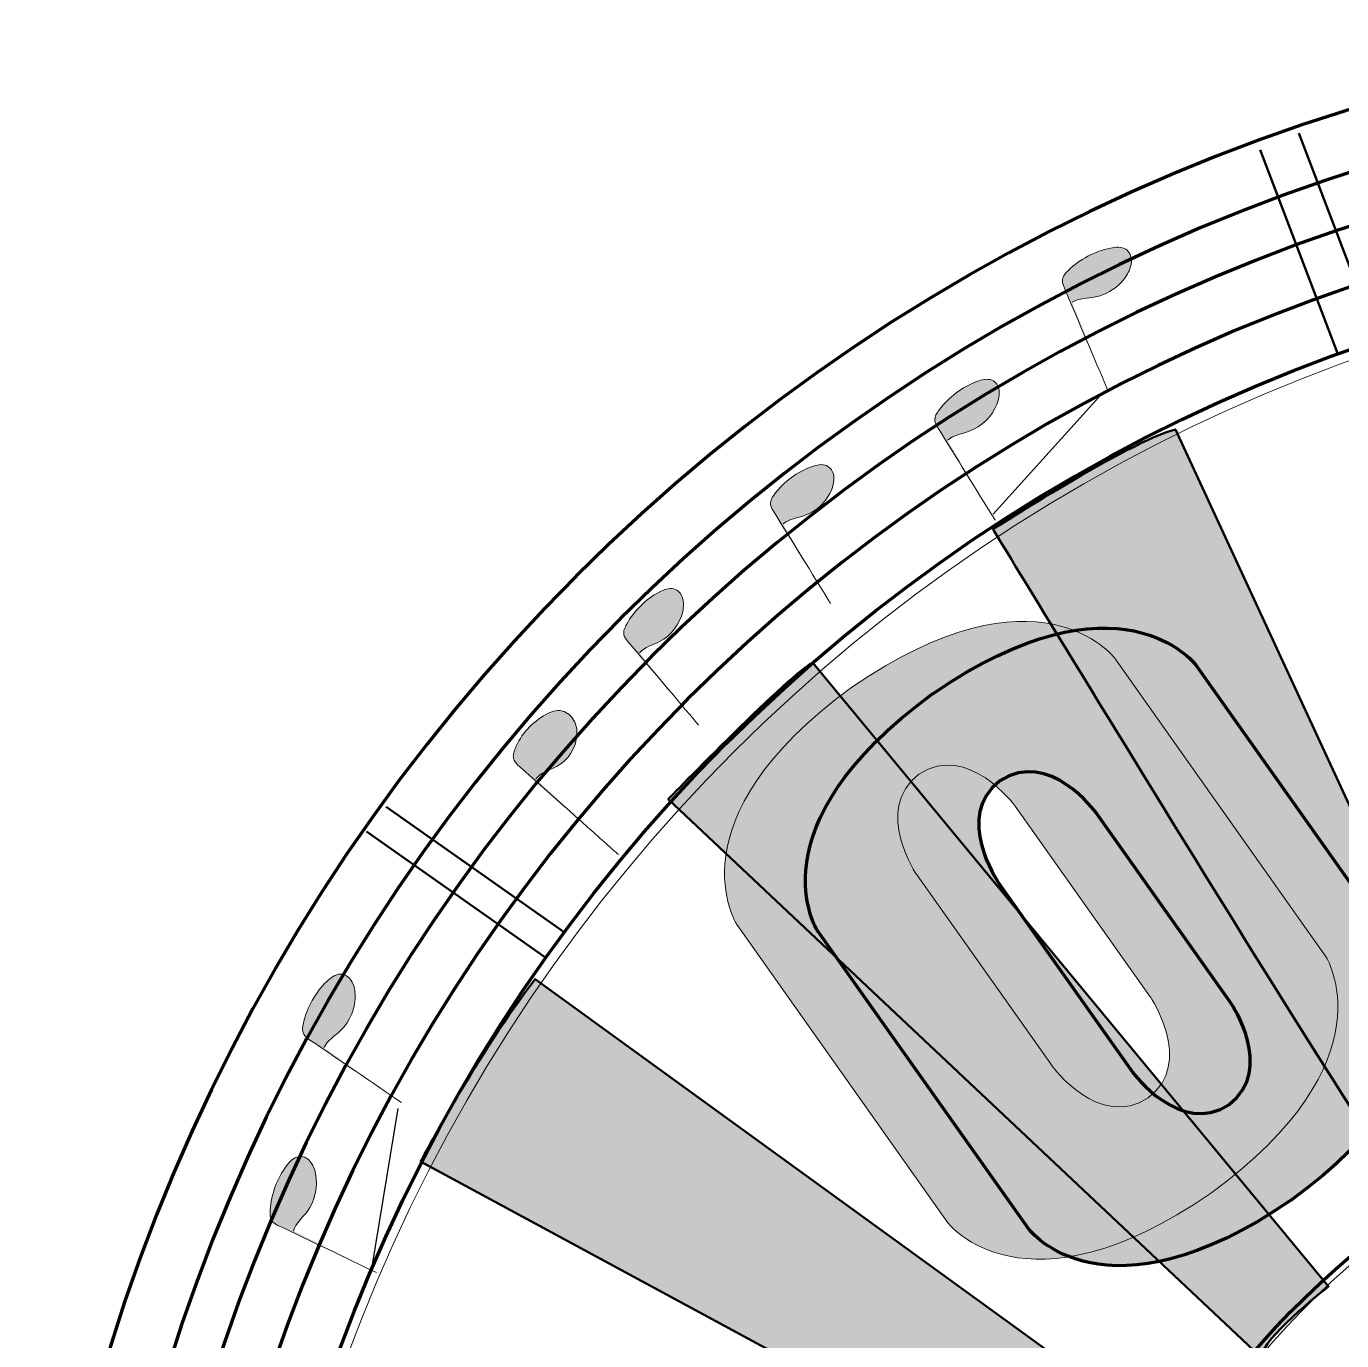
# Model space of a CAD drawing. Header units: inches. Extents: x 0.49 to 8.27, y -9.2 to -1.24.
# Drawn here: x 0.501 to 3.206, y -3.943 to -1.239 of the extents above; entities that cross this region are included whole.
import ezdxf

# ---------------------------------------------------------------- set-up
doc = ezdxf.new("R2010")
doc.units = ezdxf.units.IN
doc.header["$MEASUREMENT"] = 0
doc.layers.add('Coaster OPML design', color=7, linetype='Continuous', lineweight=0)

# ---------------------------------------------------------------- blocks, each defined once
blk = doc.blocks.new('Block_6')
at = {"layer": 'Coaster OPML design', "true_color": 0x280f11, "transparency": 33554687}
h = blk.add_hatch(color=248, dxfattribs=at)
h.dxf.hatch_style = 2
edge = h.paths.add_edge_path()
edge.add_spline(control_points=[(2.7252, -1.9887), (2.6952, -1.9179), (2.6652, -1.8471), (2.6351, -1.7762), (2.6332, -1.7716), (2.6312, -1.7668), (2.6316, -1.7616), (2.6323, -1.7539), (2.6381, -1.7472), (2.6439, -1.7415), (2.6678, -1.7184), (2.6985, -1.7021), (2.7303, -1.6957), (2.7413, -1.6935), (2.7533, -1.6927), (2.7621, -1.6982), (2.7697, -1.7031), (2.7737, -1.7122), (2.7737, -1.7216), (2.7737, -1.7309), (2.7702, -1.7403), (2.7654, -1.7489), (2.7518, -1.7728), (2.7265, -1.7909), (2.6997, -1.7961), (2.6835, -1.7992), (2.666, -1.7981), (2.6518, -1.8072)], knot_values=[0, 0, 0, 0, 1, 1, 1, 2, 2, 2, 3, 3, 3, 4, 4, 4, 5, 5, 5, 6, 6, 6, 7, 7, 7, 8, 8, 8, 9, 9, 9, 9], degree=3, periodic=0)
edge.add_line((2.6518, -1.8072), (2.7252, -1.9887))
h = blk.add_hatch(color=248, dxfattribs=at)
h.dxf.hatch_style = 2
edge = h.paths.add_edge_path()
edge.add_spline(control_points=[(2.4931, -2.2552), (2.4536, -2.1914), (2.4142, -2.1275), (2.3747, -2.0637), (2.3722, -2.0596), (2.3695, -2.0552), (2.3692, -2.0501), (2.3688, -2.0425), (2.3734, -2.035), (2.3783, -2.0285), (2.3981, -2.0022), (2.4256, -1.9815), (2.4556, -1.9702), (2.4659, -1.9662), (2.4774, -1.9635), (2.4868, -1.9674), (2.4949, -1.9708), (2.5001, -1.9791), (2.5014, -1.9882), (2.5028, -1.9972), (2.5008, -2.0069), (2.4973, -2.016), (2.4875, -2.0414), (2.4657, -2.0631), (2.4403, -2.0725), (2.425, -2.0781), (2.4079, -2.0799), (2.3954, -2.091)], knot_values=[0, 0, 0, 0, 1, 1, 1, 2, 2, 2, 3, 3, 3, 4, 4, 4, 5, 5, 5, 6, 6, 6, 7, 7, 7, 8, 8, 8, 9, 9, 9, 9], degree=3, periodic=0)
edge.add_line((2.3954, -2.091), (2.4931, -2.2552))
at = {"layer": 'Coaster OPML design', "true_color": 0x764422, "transparency": 33554687}
h = blk.add_hatch(color=17, dxfattribs=at)
h.dxf.hatch_style = 2
edge = h.paths.add_edge_path()
edge.add_spline(control_points=[(3.5489, -3.5495), (3.5489, -3.5495), (3.3789, -3.6439), (3.3662, -3.6697), (3.3535, -3.6956), (2.489, -2.2741), (2.489, -2.2741), (2.489, -2.2741), (2.7665, -2.0945), (2.8641, -2.0686), (2.8641, -2.0686), (3.5489, -3.5495), (3.5489, -3.5495)], knot_values=[0, 0, 0, 0, 1, 1, 1, 2, 2, 2, 3, 3, 3, 4, 4, 4, 4], degree=3, periodic=0)
at = {"layer": 'Coaster OPML design', "true_color": 0x280f11, "transparency": 33554687}
h = blk.add_hatch(color=248, dxfattribs=at)
h.dxf.hatch_style = 2
edge = h.paths.add_edge_path()
edge.add_spline(control_points=[(2.1549, -2.4266), (2.1156, -2.363), (2.0763, -2.2993), (2.0369, -2.2357), (2.0344, -2.2316), (2.0318, -2.2272), (2.0314, -2.2222), (2.0309, -2.2148), (2.0354, -2.2075), (2.0402, -2.2012), (2.0596, -2.1757), (2.0865, -2.1558), (2.116, -2.1453), (2.1262, -2.1416), (2.1375, -2.1391), (2.1468, -2.1432), (2.1548, -2.1468), (2.16, -2.155), (2.1614, -2.1639), (2.1628, -2.1729), (2.1609, -2.1824), (2.1575, -2.1913), (2.148, -2.2161), (2.1266, -2.237), (2.1017, -2.2457), (2.0867, -2.2509), (2.0698, -2.2523), (2.0575, -2.263)], knot_values=[0, 0, 0, 0, 1, 1, 1, 2, 2, 2, 3, 3, 3, 4, 4, 4, 5, 5, 5, 6, 6, 6, 7, 7, 7, 8, 8, 8, 9, 9, 9, 9], degree=3, periodic=0)
edge.add_line((2.0575, -2.263), (2.1549, -2.4266))
at = {"layer": 'Coaster OPML design', "true_color": 0x2b1113, "transparency": 33554687}
h = blk.add_hatch(color=248, dxfattribs=at)
h.dxf.hatch_style = 2
edge = h.paths.add_edge_path()
edge.add_spline(control_points=[(2.8122, -3.2359), (2.8122, -3.2359), (2.9043, -3.3706), (2.8082, -3.4438), (2.8082, -3.4438), (2.8082, -3.4438), (2.8082, -3.4438), (2.8082, -3.4438), (2.8082, -3.4438), (2.8082, -3.4438), (2.8082, -3.4438), (2.8082, -3.4438), (2.8082, -3.4438), (2.7073, -3.5101), (2.6108, -3.3785), (2.6108, -3.3785), (2.6108, -3.3785), (2.6104, -3.3779), (2.6104, -3.3779), (2.6104, -3.3779), (2.3328, -2.9858), (2.3328, -2.9858), (2.3328, -2.9858), (2.2408, -2.8511), (2.3368, -2.7779), (2.3368, -2.7779), (2.3368, -2.7779), (2.3368, -2.7779), (2.3368, -2.7779), (2.3369, -2.7779), (2.3369, -2.7779), (2.3369, -2.7779), (2.3369, -2.7779), (2.3368, -2.7779), (2.4378, -2.7116), (2.5342, -2.8432), (2.5342, -2.8432), (2.5342, -2.8432), (2.5346, -2.8438), (2.5346, -2.8438), (2.5346, -2.8438), (2.8122, -3.2359), (2.8122, -3.2359)], knot_values=[0, 0, 0, 0, 1, 1, 1, 2, 2, 2, 3, 3, 3, 4, 4, 4, 5, 5, 5, 6, 6, 6, 7, 7, 7, 8, 8, 8, 9, 9, 9, 10, 10, 10, 11, 11, 11, 12, 12, 12, 13, 13, 13, 14, 14, 14, 14], degree=3, periodic=0)
edge = h.paths.add_edge_path()
edge.add_spline(control_points=[(2.7381, -2.5378), (2.7381, -2.5378), (2.5823, -2.3355), (2.1988, -2.5989), (2.1988, -2.5989), (2.199, -2.5987), (2.199, -2.5987), (1.8231, -2.8728), (1.9621, -3.0871), (1.9621, -3.0871), (1.9621, -3.0871), (2.3963, -3.7005), (2.3963, -3.7005), (2.3963, -3.7005), (2.3969, -3.7013), (2.3969, -3.7013), (2.3969, -3.7013), (2.5528, -3.9036), (2.9363, -3.6402), (2.9363, -3.6402), (2.936, -3.6404), (2.936, -3.6404), (3.3119, -3.3663), (3.1729, -3.1521), (3.1729, -3.1521), (3.1729, -3.1521), (2.7387, -2.5387), (2.7387, -2.5387), (2.7387, -2.5387), (2.7381, -2.5378), (2.7381, -2.5378)], knot_values=[0, 0, 0, 0, 1, 1, 1, 2, 2, 2, 3, 3, 3, 4, 4, 4, 5, 5, 5, 6, 6, 6, 7, 7, 7, 8, 8, 8, 9, 9, 9, 10, 10, 10, 10], degree=3, periodic=0)
at = {"layer": 'Coaster OPML design', "true_color": 0xfad309, "transparency": 33554687}
h = blk.add_hatch(color=40, dxfattribs=at)
h.dxf.hatch_style = 2
edge = h.paths.add_edge_path()
edge.add_spline(control_points=[(2.9785, -3.2494), (2.9785, -3.2494), (3.0706, -3.384), (2.9746, -3.4572), (2.9746, -3.4572), (2.9746, -3.4572), (2.9746, -3.4572), (2.9746, -3.4572), (2.9745, -3.4573), (2.9745, -3.4573), (2.9745, -3.4572), (2.9745, -3.4572), (2.9746, -3.4572), (2.8736, -3.5235), (2.7771, -3.3919), (2.7771, -3.3919), (2.7771, -3.3919), (2.7767, -3.3914), (2.7767, -3.3914), (2.7767, -3.3914), (2.4992, -2.9992), (2.4992, -2.9992), (2.4992, -2.9992), (2.4071, -2.8646), (2.5032, -2.7914), (2.5032, -2.7914), (2.5032, -2.7914), (2.5032, -2.7914), (2.5032, -2.7914), (2.5032, -2.7913), (2.5032, -2.7913), (2.5032, -2.7913), (2.5032, -2.7914), (2.5032, -2.7914), (2.6041, -2.725), (2.7006, -2.8567), (2.7006, -2.8567), (2.7006, -2.8567), (2.701, -2.8572), (2.701, -2.8572), (2.701, -2.8572), (2.9785, -3.2494), (2.9785, -3.2494)], knot_values=[0, 0, 0, 0, 1, 1, 1, 2, 2, 2, 3, 3, 3, 4, 4, 4, 5, 5, 5, 6, 6, 6, 7, 7, 7, 8, 8, 8, 9, 9, 9, 10, 10, 10, 11, 11, 11, 12, 12, 12, 13, 13, 13, 14, 14, 14, 14], degree=3, periodic=0)
edge = h.paths.add_edge_path()
edge.add_spline(control_points=[(2.9044, -2.5513), (2.9044, -2.5513), (2.7486, -2.349), (2.3651, -2.6124), (2.3651, -2.6124), (2.3654, -2.6122), (2.3654, -2.6122), (1.9895, -2.8863), (2.1285, -3.1005), (2.1285, -3.1005), (2.1285, -3.1005), (2.5626, -3.7139), (2.5626, -3.7139), (2.5626, -3.7139), (2.5633, -3.7148), (2.5633, -3.7148), (2.5633, -3.7148), (2.7191, -3.9171), (3.1026, -3.6537), (3.1026, -3.6537), (3.1023, -3.6539), (3.1023, -3.6539), (3.4782, -3.3798), (3.3392, -3.1655), (3.3392, -3.1655), (3.3392, -3.1655), (2.9051, -2.5521), (2.9051, -2.5521), (2.9051, -2.5521), (2.9044, -2.5513), (2.9044, -2.5513)], knot_values=[0, 0, 0, 0, 1, 1, 1, 2, 2, 2, 3, 3, 3, 4, 4, 4, 5, 5, 5, 6, 6, 6, 7, 7, 7, 8, 8, 8, 9, 9, 9, 10, 10, 10, 10], degree=3, periodic=0)
at = {"layer": 'Coaster OPML design', "true_color": 0x280f11, "transparency": 33554687}
h = blk.add_hatch(color=248, dxfattribs=at)
h.dxf.hatch_style = 2
edge = h.paths.add_edge_path()
edge.add_spline(control_points=[(1.8837, -2.677), (1.835, -2.6194), (1.7863, -2.5618), (1.7376, -2.5042), (1.7345, -2.5004), (1.7312, -2.4965), (1.7301, -2.4915), (1.7285, -2.4842), (1.7319, -2.4763), (1.7357, -2.4694), (1.7511, -2.4414), (1.775, -2.4178), (1.8027, -2.4032), (1.8123, -2.3982), (1.8232, -2.3941), (1.833, -2.3968), (1.8415, -2.3992), (1.8479, -2.4067), (1.8506, -2.4153), (1.8534, -2.424), (1.8529, -2.4337), (1.8509, -2.443), (1.8452, -2.469), (1.827, -2.4928), (1.8035, -2.5049), (1.7894, -2.5122), (1.7728, -2.516), (1.7622, -2.5284)], knot_values=[0, 0, 0, 0, 1, 1, 1, 2, 2, 2, 3, 3, 3, 4, 4, 4, 5, 5, 5, 6, 6, 6, 7, 7, 7, 8, 8, 8, 9, 9, 9, 9], degree=3, periodic=0)
edge.add_line((1.7622, -2.5284), (1.8837, -2.677))
at = {"layer": 'Coaster OPML design', "true_color": 0x764422, "transparency": 33554687}
h = blk.add_hatch(color=17, dxfattribs=at)
h.dxf.hatch_style = 2
edge = h.paths.add_edge_path()
edge.add_spline(control_points=[(3.0367, -3.9742), (3.0367, -3.9742), (1.8212, -2.8291), (1.8212, -2.8291), (1.8212, -2.8291), (2.0814, -2.5612), (2.1184, -2.5489), (2.1184, -2.5489), (3.1791, -3.8314), (3.1791, -3.8314), (3.1791, -3.8314), (3.0579, -3.9262), (3.0433, -3.9675), (3.0433, -3.9675), (3.0367, -3.9742), (3.0367, -3.9742)], knot_values=[0, 0, 0, 0, 1, 1, 1, 2, 2, 2, 3, 3, 3, 4, 4, 4, 5, 5, 5, 5], degree=3, periodic=0)
at = {"layer": 'Coaster OPML design', "true_color": 0x280f11, "transparency": 33554687}
h = blk.add_hatch(color=248, dxfattribs=at)
h.dxf.hatch_style = 2
edge = h.paths.add_edge_path()
edge.add_spline(control_points=[(1.7188, -2.9433), (1.651, -2.8829), (1.5833, -2.8226), (1.5155, -2.7622), (1.5111, -2.7583), (1.5065, -2.7542), (1.5043, -2.7489), (1.5009, -2.7412), (1.5032, -2.7329), (1.5062, -2.7256), (1.5182, -2.6958), (1.5408, -2.6707), (1.5698, -2.655), (1.5797, -2.6496), (1.5914, -2.6451), (1.6033, -2.6479), (1.6136, -2.6504), (1.6224, -2.6582), (1.6273, -2.6673), (1.6323, -2.6764), (1.6337, -2.6867), (1.6333, -2.6965), (1.6321, -2.724), (1.616, -2.7493), (1.5915, -2.7623), (1.5767, -2.7702), (1.5584, -2.7744), (1.5487, -2.7875)], knot_values=[0, 0, 0, 0, 1, 1, 1, 2, 2, 2, 3, 3, 3, 4, 4, 4, 5, 5, 5, 6, 6, 6, 7, 7, 7, 8, 8, 8, 9, 9, 9, 9], degree=3, periodic=0)
edge.add_line((1.5487, -2.7875), (1.7188, -2.9433))
h = blk.add_hatch(color=248, dxfattribs=at)
h.dxf.hatch_style = 2
edge = h.paths.add_edge_path()
edge.add_spline(control_points=[(1.273, -3.4535), (1.2095, -3.4101), (1.146, -3.3667), (1.0824, -3.3233), (1.0783, -3.3205), (1.074, -3.3175), (1.0716, -3.3129), (1.068, -3.3061), (1.0692, -3.2973), (1.0711, -3.2893), (1.0786, -3.257), (1.0957, -3.2267), (1.119, -3.2042), (1.1271, -3.1964), (1.1367, -3.1892), (1.1471, -3.1891), (1.1562, -3.189), (1.1644, -3.1946), (1.1695, -3.2025), (1.1745, -3.2103), (1.1767, -3.2201), (1.1772, -3.2299), (1.1787, -3.2574), (1.1673, -3.2863), (1.1475, -3.3051), (1.1355, -3.3165), (1.1202, -3.325), (1.1131, -3.3404)], knot_values=[0, 0, 0, 0, 1, 1, 1, 2, 2, 2, 3, 3, 3, 4, 4, 4, 5, 5, 5, 6, 6, 6, 7, 7, 7, 8, 8, 8, 9, 9, 9, 9], degree=3, periodic=0)
edge.add_line((1.1131, -3.3404), (1.273, -3.4535))
at = {"layer": 'Coaster OPML design', "true_color": 0x764422, "transparency": 33554687}
h = blk.add_hatch(color=17, dxfattribs=at)
h.dxf.hatch_style = 2
edge = h.paths.add_edge_path()
edge.add_spline(control_points=[(2.7784, -4.3676), (2.7784, -4.3676), (1.312, -3.5747), (1.312, -3.5747), (1.312, -3.5747), (1.4321, -3.3483), (1.5476, -3.1994), (1.5476, -3.1994), (2.8812, -4.167), (2.8812, -4.167), (2.8812, -4.167), (2.807, -4.3128), (2.7891, -4.3583), (2.7891, -4.3583), (2.7784, -4.3676), (2.7784, -4.3676)], knot_values=[0, 0, 0, 0, 1, 1, 1, 2, 2, 2, 3, 3, 3, 4, 4, 4, 5, 5, 5, 5], degree=3, periodic=0)
at = {"layer": 'Coaster OPML design', "true_color": 0x280f11, "transparency": 33554687}
h = blk.add_hatch(color=248, dxfattribs=at)
h.dxf.hatch_style = 2
edge = h.paths.add_edge_path()
edge.add_spline(control_points=[(1.2216, -3.8032), (1.1539, -3.7708), (1.0863, -3.7383), (1.0186, -3.7059), (1.0142, -3.7038), (1.0096, -3.7016), (1.0066, -3.6974), (1.0021, -3.6913), (1.002, -3.6825), (1.0026, -3.6744), (1.005, -3.6416), (1.017, -3.6093), (1.0361, -3.5835), (1.0427, -3.5746), (1.0508, -3.5661), (1.0608, -3.5644), (1.0696, -3.5628), (1.0784, -3.567), (1.0844, -3.5739), (1.0904, -3.5808), (1.094, -3.59), (1.096, -3.5996), (1.1015, -3.6262), (1.0948, -3.6563), (1.0785, -3.6778), (1.0687, -3.6909), (1.0553, -3.7016), (1.0507, -3.7177)], knot_values=[0, 0, 0, 0, 1, 1, 1, 2, 2, 2, 3, 3, 3, 4, 4, 4, 5, 5, 5, 6, 6, 6, 7, 7, 7, 8, 8, 8, 9, 9, 9, 9], degree=3, periodic=0)
edge.add_line((1.0507, -3.7177), (1.2216, -3.8032))
at = {"layer": 'Coaster OPML design', "color": 28, "lineweight": 50, "true_color": 0x451813}
for p, q in [((3.1178, -1.4589), (3.2766, -1.8774)), ((3.0384, -1.4933), (3.1972, -1.9117)), ((1.6074, -3.1026), (1.2415, -2.8449)), ((1.5669, -3.1533), (1.201, -2.8955))]:
    blk.add_line(p, q, dxfattribs=at)
at = {"layer": 'Coaster OPML design', "color": 28, "lineweight": 25, "true_color": 0x451813}
for p, q in [((2.489, -2.243), (2.7127, -1.9953)), ((1.2116, -3.7951), (1.266, -3.4658))]:
    blk.add_line(p, q, dxfattribs=at)
at = {"layer": 'Coaster OPML design', "color": 28, "lineweight": 80, "true_color": 0x401311}
for points, knots in [([(8.0999, -5.8471), (8.1264, -5.8213), (8.208, -5.4141), (8.208, -5.4141), (8.208, -5.4141), (8.2104, -5.4151), (8.2104, -5.4151), (8.2188, -5.3113), (8.223, -5.2063), (8.223, -5.1003), (8.223, -2.968), (6.4944, -1.2394), (4.3621, -1.2394), (2.2298, -1.2394), (0.5012, -2.968), (0.5012, -5.1003), (0.5012, -5.2063), (0.5055, -5.3113), (0.5139, -5.4151), (0.5139, -5.4151), (0.5591, -5.8143), (0.5829, -5.8397)], [0, 0, 0, 0, 1, 1, 1, 2, 2, 2, 3, 3, 3, 4, 4, 4, 5, 5, 5, 6, 6, 6, 7, 7, 7, 7]), ([(8.0167, -5.8428), (8.0414, -5.7889), (8.1122, -5.4151), (8.1122, -5.4151), (8.1203, -5.3142), (8.1245, -5.2123), (8.1245, -5.1094), (8.1245, -3.0384), (6.4456, -1.3595), (4.3746, -1.3595), (2.3037, -1.3595), (0.6248, -3.0384), (0.6248, -5.1094), (0.6248, -5.2123), (0.6289, -5.3142), (0.6371, -5.4151), (0.6371, -5.4151), (0.693, -5.8251), (0.703, -5.8544)], [0, 0, 0, 0, 1, 1, 1, 2, 2, 2, 3, 3, 3, 4, 4, 4, 5, 5, 5, 6, 6, 6, 6]), ([(7.8982, -5.8374), (7.9367, -5.7913), (8.0048, -5.4151), (8.0048, -5.4151), (8.0127, -5.3169), (8.0167, -5.2177), (8.0167, -5.1175), (8.0167, -3.1018), (6.3826, -1.4677), (4.3669, -1.4677), (2.3511, -1.4677), (0.717, -3.1018), (0.717, -5.1175), (0.717, -5.2177), (0.721, -5.3169), (0.729, -5.4151), (0.729, -5.4151), (0.7931, -5.7928), (0.8246, -5.8451)], [0, 0, 0, 0, 1, 1, 1, 2, 2, 2, 3, 3, 3, 4, 4, 4, 5, 5, 5, 6, 6, 6, 6]), ([(7.8073, -5.8528), (7.8274, -5.8013), (7.8896, -5.4151), (7.8896, -5.4151), (7.8973, -5.3199), (7.9012, -5.2237), (7.9012, -5.1266), (7.9012, -3.1722), (6.3169, -1.5879), (4.3625, -1.5879), (2.4082, -1.5879), (0.8239, -3.1722), (0.8239, -5.1266), (0.8239, -5.2237), (0.8278, -5.3199), (0.8355, -5.4151), (0.8355, -5.4151), (0.9363, -5.8467), (0.9501, -5.8544)], [0, 0, 0, 0, 1, 1, 1, 2, 2, 2, 3, 3, 3, 4, 4, 4, 5, 5, 5, 6, 6, 6, 6])]:
    blk.add_open_spline(points, degree=3, knots=knots, dxfattribs=at)
at = {"layer": 'Coaster OPML design', "color": 28, "lineweight": 13, "true_color": 0x451813}
for points in [[(2.7252, -1.9887), (2.6952, -1.9179), (2.6652, -1.8471), (2.6351, -1.7762), (2.6332, -1.7716), (2.6312, -1.7668), (2.6316, -1.7616), (2.6323, -1.7539), (2.6381, -1.7472), (2.6439, -1.7415), (2.6678, -1.7184), (2.6985, -1.7021), (2.7303, -1.6957), (2.7413, -1.6935), (2.7533, -1.6927), (2.7621, -1.6982), (2.7697, -1.7031), (2.7737, -1.7122), (2.7737, -1.7216), (2.7737, -1.7309), (2.7702, -1.7403), (2.7654, -1.7489), (2.7518, -1.7728), (2.7265, -1.7909), (2.6997, -1.7961), (2.6835, -1.7992), (2.666, -1.7981), (2.6518, -1.8072)], [(2.4931, -2.2552), (2.4536, -2.1914), (2.4142, -2.1275), (2.3747, -2.0637), (2.3722, -2.0596), (2.3695, -2.0552), (2.3692, -2.0501), (2.3688, -2.0425), (2.3734, -2.035), (2.3783, -2.0285), (2.3981, -2.0022), (2.4256, -1.9815), (2.4556, -1.9702), (2.4659, -1.9662), (2.4774, -1.9635), (2.4868, -1.9674), (2.4949, -1.9708), (2.5001, -1.9791), (2.5014, -1.9882), (2.5028, -1.9972), (2.5008, -2.0069), (2.4973, -2.016), (2.4875, -2.0414), (2.4657, -2.0631), (2.4403, -2.0725), (2.425, -2.0781), (2.4079, -2.0799), (2.3954, -2.091)], [(2.1549, -2.4266), (2.1156, -2.363), (2.0763, -2.2993), (2.0369, -2.2357), (2.0344, -2.2316), (2.0318, -2.2272), (2.0314, -2.2222), (2.0309, -2.2148), (2.0354, -2.2075), (2.0402, -2.2012), (2.0596, -2.1757), (2.0865, -2.1558), (2.116, -2.1453), (2.1262, -2.1416), (2.1375, -2.1391), (2.1468, -2.1432), (2.1548, -2.1468), (2.16, -2.155), (2.1614, -2.1639), (2.1628, -2.1729), (2.1609, -2.1824), (2.1575, -2.1913), (2.148, -2.2161), (2.1266, -2.237), (2.1017, -2.2457), (2.0867, -2.2509), (2.0698, -2.2523), (2.0575, -2.263)], [(1.8837, -2.677), (1.835, -2.6194), (1.7863, -2.5618), (1.7376, -2.5042), (1.7345, -2.5004), (1.7312, -2.4965), (1.7301, -2.4915), (1.7285, -2.4842), (1.7319, -2.4763), (1.7357, -2.4694), (1.7511, -2.4414), (1.775, -2.4178), (1.8027, -2.4032), (1.8123, -2.3982), (1.8232, -2.3941), (1.833, -2.3968), (1.8415, -2.3992), (1.8479, -2.4067), (1.8506, -2.4153), (1.8534, -2.424), (1.8529, -2.4337), (1.8509, -2.443), (1.8452, -2.469), (1.827, -2.4928), (1.8035, -2.5049), (1.7894, -2.5122), (1.7728, -2.516), (1.7622, -2.5284)], [(1.7188, -2.9433), (1.651, -2.8829), (1.5833, -2.8226), (1.5155, -2.7622), (1.5111, -2.7583), (1.5065, -2.7542), (1.5043, -2.7489), (1.5009, -2.7412), (1.5032, -2.7329), (1.5062, -2.7256), (1.5182, -2.6958), (1.5408, -2.6707), (1.5698, -2.655), (1.5797, -2.6496), (1.5914, -2.6451), (1.6033, -2.6479), (1.6136, -2.6504), (1.6224, -2.6582), (1.6273, -2.6673), (1.6323, -2.6764), (1.6337, -2.6867), (1.6333, -2.6965), (1.6321, -2.724), (1.616, -2.7493), (1.5915, -2.7623), (1.5767, -2.7702), (1.5584, -2.7744), (1.5487, -2.7875)], [(1.273, -3.4535), (1.2095, -3.4101), (1.146, -3.3667), (1.0824, -3.3233), (1.0783, -3.3205), (1.074, -3.3175), (1.0716, -3.3129), (1.068, -3.3061), (1.0692, -3.2973), (1.0711, -3.2893), (1.0786, -3.257), (1.0957, -3.2267), (1.119, -3.2042), (1.1271, -3.1964), (1.1367, -3.1892), (1.1471, -3.1891), (1.1562, -3.189), (1.1644, -3.1946), (1.1695, -3.2025), (1.1745, -3.2103), (1.1767, -3.2201), (1.1772, -3.2299), (1.1787, -3.2574), (1.1673, -3.2863), (1.1475, -3.3051), (1.1355, -3.3165), (1.1202, -3.325), (1.1131, -3.3404)], [(1.2216, -3.8032), (1.1539, -3.7708), (1.0863, -3.7383), (1.0186, -3.7059), (1.0142, -3.7038), (1.0096, -3.7016), (1.0066, -3.6974), (1.0021, -3.6913), (1.002, -3.6825), (1.0026, -3.6744), (1.005, -3.6416), (1.017, -3.6093), (1.0361, -3.5835), (1.0427, -3.5746), (1.0508, -3.5661), (1.0608, -3.5644), (1.0696, -3.5628), (1.0784, -3.567), (1.0844, -3.5739), (1.0904, -3.5808), (1.094, -3.59), (1.096, -3.5996), (1.1015, -3.6262), (1.0948, -3.6563), (1.0785, -3.6778), (1.0687, -3.6909), (1.0553, -3.7016), (1.0507, -3.7177)]]:
    blk.add_open_spline(points, degree=3, knots=[0, 0, 0, 0, 1, 1, 1, 2, 2, 2, 3, 3, 3, 4, 4, 4, 5, 5, 5, 6, 6, 6, 7, 7, 7, 8, 8, 8, 9, 9, 9, 9], dxfattribs=at)
at = {"layer": 'Coaster OPML design', "color": 28, "lineweight": 80, "true_color": 0x451813}
blk.add_open_spline([(1.0132, -5.8614), (0.9638, -5.6293), (0.9378, -5.3885), (0.9378, -5.1416), (0.9378, -3.2463), (2.4704, -1.7099), (4.3611, -1.7099), (6.2517, -1.7099), (7.7843, -3.2463), (7.7843, -5.1416), (7.7843, -5.3867), (7.7587, -5.6258), (7.7099, -5.8564)], degree=3, knots=[0, 0, 0, 0, 1, 1, 1, 2, 2, 2, 3, 3, 3, 4, 4, 4, 4], dxfattribs=at)
at = {"layer": 'Coaster OPML design'}
for points, knots in [([(6.091, -5.4128), (6.1031, -5.3275), (6.1094, -5.2403), (6.1094, -5.1516), (6.1094, -4.1603), (5.3262, -3.3567), (4.3601, -3.3567), (3.394, -3.3567), (2.6108, -4.1603), (2.6108, -5.1516), (2.6108, -5.2403), (2.6171, -5.3275), (2.6292, -5.4128), (2.6292, -5.4128), (0.9618, -5.4134), (0.9618, -5.4134), (0.9555, -5.3287), (0.9523, -5.2432), (0.9523, -5.1569), (0.9523, -3.2619), (2.4885, -1.7257), (4.3835, -1.7257), (6.2785, -1.7257), (7.8147, -3.2619), (7.8147, -5.1569), (7.8147, -5.2429), (7.8115, -5.3283), (7.8053, -5.4128)], [0, 0, 0, 0, 1, 1, 1, 2, 2, 2, 3, 3, 3, 4, 4, 4, 5, 5, 5, 6, 6, 6, 7, 7, 7, 8, 8, 8, 9, 9, 9, 9]), ([(2.7381, -2.5378), (2.7381, -2.5378), (2.5823, -2.3355), (2.1988, -2.5989), (2.1988, -2.5989), (2.199, -2.5987), (2.199, -2.5987), (1.8231, -2.8728), (1.9621, -3.0871), (1.9621, -3.0871), (1.9621, -3.0871), (2.3963, -3.7005), (2.3963, -3.7005), (2.3963, -3.7005), (2.3969, -3.7013), (2.3969, -3.7013), (2.3969, -3.7013), (2.5528, -3.9036), (2.9363, -3.6402), (2.9363, -3.6402), (2.936, -3.6404), (2.936, -3.6404), (3.3119, -3.3663), (3.1729, -3.1521), (3.1729, -3.1521), (3.1729, -3.1521), (2.7387, -2.5387), (2.7387, -2.5387), (2.7387, -2.5387), (2.7381, -2.5378), (2.7381, -2.5378)], [0, 0, 0, 0, 1, 1, 1, 2, 2, 2, 3, 3, 3, 4, 4, 4, 5, 5, 5, 6, 6, 6, 7, 7, 7, 8, 8, 8, 9, 9, 9, 10, 10, 10, 10]), ([(2.8122, -3.2359), (2.8122, -3.2359), (2.9043, -3.3706), (2.8082, -3.4438), (2.8082, -3.4438), (2.8082, -3.4438), (2.8082, -3.4438), (2.8082, -3.4438), (2.8082, -3.4438), (2.8082, -3.4438), (2.8082, -3.4438), (2.8082, -3.4438), (2.8082, -3.4438), (2.7073, -3.5101), (2.6108, -3.3785), (2.6108, -3.3785), (2.6108, -3.3785), (2.6104, -3.3779), (2.6104, -3.3779), (2.6104, -3.3779), (2.3328, -2.9858), (2.3328, -2.9858), (2.3328, -2.9858), (2.2408, -2.8511), (2.3368, -2.7779), (2.3368, -2.7779), (2.3368, -2.7779), (2.3368, -2.7779), (2.3368, -2.7779), (2.3369, -2.7779), (2.3369, -2.7779), (2.3369, -2.7779), (2.3369, -2.7779), (2.3368, -2.7779), (2.4378, -2.7116), (2.5342, -2.8432), (2.5342, -2.8432), (2.5342, -2.8432), (2.5346, -2.8438), (2.5346, -2.8438), (2.5346, -2.8438), (2.8122, -3.2359), (2.8122, -3.2359)], [0, 0, 0, 0, 1, 1, 1, 2, 2, 2, 3, 3, 3, 4, 4, 4, 5, 5, 5, 6, 6, 6, 7, 7, 7, 8, 8, 8, 9, 9, 9, 10, 10, 10, 11, 11, 11, 12, 12, 12, 13, 13, 13, 14, 14, 14, 14])]:
    blk.add_open_spline(points, degree=3, knots=knots, dxfattribs=at)
at = {"layer": 'Coaster OPML design', "color": 19, "lineweight": 50, "true_color": 0x4b221e}
for points, knots in [([(3.5489, -3.5495), (3.5489, -3.5495), (3.3789, -3.6439), (3.3662, -3.6697), (3.3535, -3.6956), (2.489, -2.2741), (2.489, -2.2741), (2.489, -2.2741), (2.7665, -2.0945), (2.8641, -2.0686), (2.8641, -2.0686), (3.5489, -3.5495), (3.5489, -3.5495)], [0, 0, 0, 0, 1, 1, 1, 2, 2, 2, 3, 3, 3, 4, 4, 4, 4]), ([(3.0367, -3.9742), (3.0367, -3.9742), (1.8212, -2.8291), (1.8212, -2.8291), (1.8212, -2.8291), (2.0814, -2.5612), (2.1184, -2.5489), (2.1184, -2.5489), (3.1791, -3.8314), (3.1791, -3.8314), (3.1791, -3.8314), (3.0579, -3.9262), (3.0433, -3.9675), (3.0433, -3.9675), (3.0367, -3.9742), (3.0367, -3.9742)], [0, 0, 0, 0, 1, 1, 1, 2, 2, 2, 3, 3, 3, 4, 4, 4, 5, 5, 5, 5]), ([(2.7784, -4.3676), (2.7784, -4.3676), (1.312, -3.5747), (1.312, -3.5747), (1.312, -3.5747), (1.4321, -3.3483), (1.5476, -3.1994), (1.5476, -3.1994), (2.8812, -4.167), (2.8812, -4.167), (2.8812, -4.167), (2.807, -4.3128), (2.7891, -4.3583), (2.7891, -4.3583), (2.7784, -4.3676), (2.7784, -4.3676)], [0, 0, 0, 0, 1, 1, 1, 2, 2, 2, 3, 3, 3, 4, 4, 4, 5, 5, 5, 5])]:
    blk.add_open_spline(points, degree=3, knots=knots, dxfattribs=at)
at = {"layer": 'Coaster OPML design', "color": 19, "lineweight": 80, "true_color": 0x33141d}
for points, knots in [([(2.9044, -2.5513), (2.9044, -2.5513), (2.7486, -2.349), (2.3651, -2.6124), (2.3651, -2.6124), (2.3654, -2.6122), (2.3654, -2.6122), (1.9895, -2.8863), (2.1285, -3.1005), (2.1285, -3.1005), (2.1285, -3.1005), (2.5626, -3.7139), (2.5626, -3.7139), (2.5626, -3.7139), (2.5633, -3.7148), (2.5633, -3.7148), (2.5633, -3.7148), (2.7191, -3.9171), (3.1026, -3.6537), (3.1026, -3.6537), (3.1023, -3.6539), (3.1023, -3.6539), (3.4782, -3.3798), (3.3392, -3.1655), (3.3392, -3.1655), (3.3392, -3.1655), (2.9051, -2.5521), (2.9051, -2.5521), (2.9051, -2.5521), (2.9044, -2.5513), (2.9044, -2.5513)], [0, 0, 0, 0, 1, 1, 1, 2, 2, 2, 3, 3, 3, 4, 4, 4, 5, 5, 5, 6, 6, 6, 7, 7, 7, 8, 8, 8, 9, 9, 9, 10, 10, 10, 10]), ([(2.9785, -3.2494), (2.9785, -3.2494), (3.0706, -3.384), (2.9746, -3.4572), (2.9746, -3.4572), (2.9746, -3.4572), (2.9746, -3.4572), (2.9746, -3.4572), (2.9745, -3.4573), (2.9745, -3.4573), (2.9745, -3.4572), (2.9745, -3.4572), (2.9746, -3.4572), (2.8736, -3.5235), (2.7771, -3.3919), (2.7771, -3.3919), (2.7771, -3.3919), (2.7767, -3.3914), (2.7767, -3.3914), (2.7767, -3.3914), (2.4992, -2.9992), (2.4992, -2.9992), (2.4992, -2.9992), (2.4071, -2.8646), (2.5032, -2.7914), (2.5032, -2.7914), (2.5032, -2.7914), (2.5032, -2.7914), (2.5032, -2.7914), (2.5032, -2.7913), (2.5032, -2.7913), (2.5032, -2.7913), (2.5032, -2.7914), (2.5032, -2.7914), (2.6041, -2.725), (2.7006, -2.8567), (2.7006, -2.8567), (2.7006, -2.8567), (2.701, -2.8572), (2.701, -2.8572), (2.701, -2.8572), (2.9785, -3.2494), (2.9785, -3.2494)], [0, 0, 0, 0, 1, 1, 1, 2, 2, 2, 3, 3, 3, 4, 4, 4, 5, 5, 5, 6, 6, 6, 7, 7, 7, 8, 8, 8, 9, 9, 9, 10, 10, 10, 11, 11, 11, 12, 12, 12, 13, 13, 13, 14, 14, 14, 14])]:
    blk.add_open_spline(points, degree=3, knots=knots, dxfattribs=at)
at = {"layer": 'Coaster OPML design', "color": 28, "lineweight": 120, "true_color": 0x451813}
blk.add_open_spline([(2.6068, -5.4125), (2.5947, -5.3274), (2.5885, -5.2403), (2.5885, -5.1517), (2.5885, -4.1616), (3.3716, -3.359), (4.3378, -3.359), (5.3039, -3.359), (6.0871, -4.1616), (6.0871, -5.1517), (6.0871, -5.2403), (6.0808, -5.3274), (6.0687, -5.4125)], degree=3, knots=[0, 0, 0, 0, 1, 1, 1, 2, 2, 2, 3, 3, 3, 4, 4, 4, 4], dxfattribs=at)

msp = doc.modelspace()

# ---------------------------------------------------------------- block references
at = {"layer": 'Coaster OPML design'}
msp.add_blockref('Block_6', (0, 0), dxfattribs=at)

doc.saveas('drawing.dxf')
